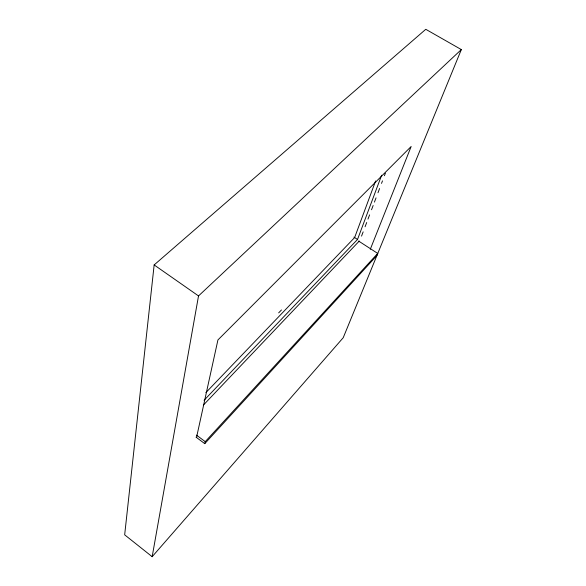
<?xml version="1.0" encoding="UTF-8"?>
<svg xmlns="http://www.w3.org/2000/svg" width="586" height="586" viewBox="0 0 586 586"><rect width="100%" height="100%" fill="white"/><g stroke="black" fill="none" stroke-linecap="round" stroke-linejoin="round"><path stroke-width="0.88" d="M154.155 264.931L124.671 534.835L152.17 556.7L343.22 337.719L461.329 49.576L425.773 29.3L154.155 264.931L198.522 295.93L152.17 556.7M196.515 437.515L217.926 339.953L411.152 146.5L370.286 249.292M196.017 437.141L204.763 443.661L205.239 441.646L377.721 253.423L358.595 241.044M375.604 180.979L354.625 237.572L205.876 392.62M204.082 400.289L357.526 239.447L381.632 175.236M361.54 236.114L363.152 231.866M365.085 226.767L366.697 222.512M367.986 219.113L369.598 214.864M371.531 209.766L373.143 205.51M374.432 202.111L376.044 197.863M377.977 192.765L379.589 188.509M381.523 183.411L382.49 180.862M384.423 175.756L385.39 173.207M377.721 253.423L376.805 255.65L204.763 443.661M203.313 405.175L359.299 241.029M278.665 312.865L281.463 309.957M198.522 295.93L461.329 49.576M353.907 237.11L357.526 239.447M196.464 435.112L205.239 441.646"/></g></svg>
